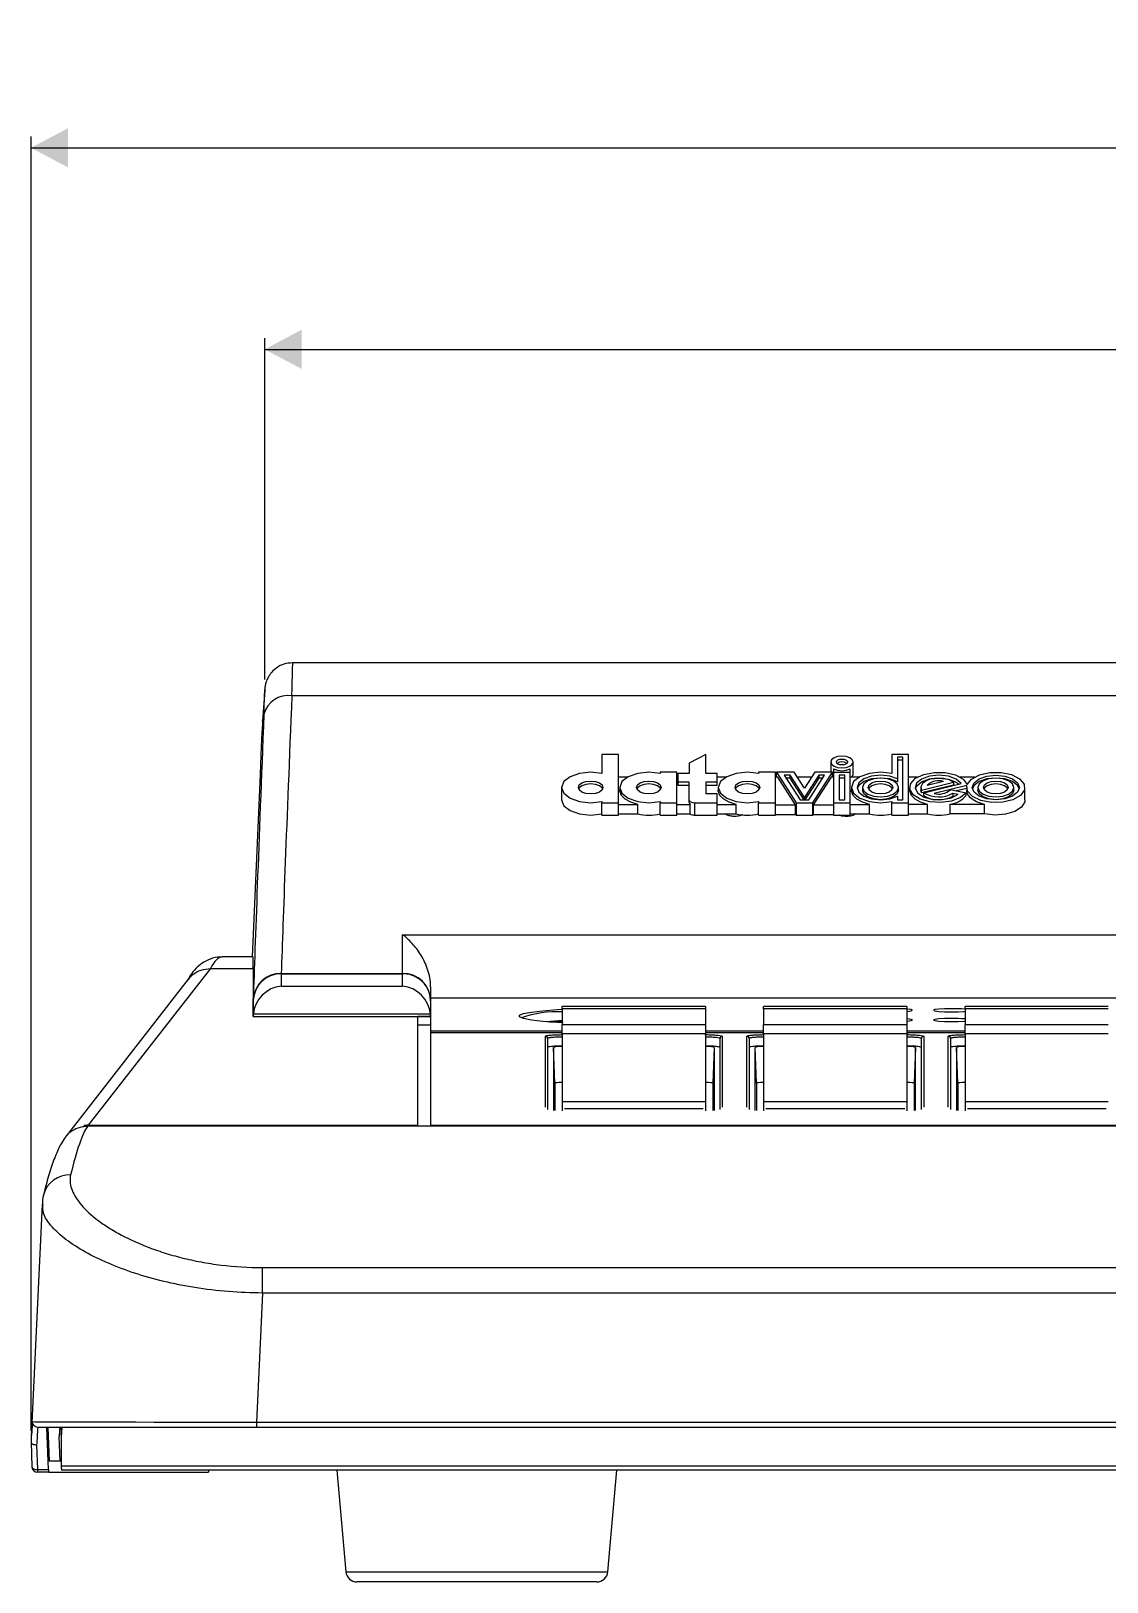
# Model space of a CAD drawing. Header units: millimetres. Extents: x 56 to 1167, y 133 to 726.
# Drawn here: x 55.6 to 151.7, y 175.2 to 313.7 of the extents above; entities that cross this region are included whole.
import ezdxf

# ---------------------------------------------------------------- set-up
doc = ezdxf.new("R2010")
doc.units = ezdxf.units.MM
doc.styles.add('SLDTEXTSTYLE0', font='TXT', dxfattribs={"width": 0.75})
doc.dimstyles.new('SLDDIMSTYLE0', dxfattribs={"dimtxt": 8, "dimasz": 3.302, "dimexe": 0, "dimexo": 0.0625, "dimgap": 2, "dimtad": 1, "dimrnd": 1e-09, "dimzin": 4, "dimdsep": 46, "dimtxsty": 'SLDTEXTSTYLE0', "dimsah": 1, "dimcen": 0.09, "dimadec": 0, "dimazin": 1, "dimtfac": 1, "dimtofl": 0, "dimtmove": 0, "dimatfit": 3, "dimfxl": 1, "dimfrac": 2, "dimtolj": 1, "dimtzin": 12, "dimarcsym": 0})
doc.dimstyles.new('SLDDIMSTYLE1', dxfattribs={"dimtxt": 8, "dimasz": 3.302, "dimexe": 0, "dimexo": 0.0625, "dimgap": 2, "dimtad": 1, "dimrnd": 1e-09, "dimzin": 12, "dimdsep": 46, "dimtxsty": 'SLDTEXTSTYLE0', "dimsah": 1, "dimcen": 0.09, "dimadec": 0, "dimazin": 3, "dimtfac": 1, "dimtofl": 0, "dimtmove": 0, "dimatfit": 3, "dimfxl": 1, "dimfrac": 2, "dimtolj": 1, "dimtzin": 12, "dimarcsym": 0})

# ---------------------------------------------------------------- blocks, each defined once
blk = doc.blocks.new('_D')
at = {"color": 7, "linetype": 'Continuous', "lineweight": 0}
for p, q in [((55.57, 188.69), (55.57, 304.3)), ((455.27, 188.69), (455.27, 304.3)), ((55.57, 303.3), (455.27, 303.3))]:
    blk.add_line(p, q, dxfattribs=at)
for points in [[(55.57, 303.3), (58.87, 301.55), (58.87, 305.05)], [(455.27, 303.3), (451.97, 305.05), (451.97, 301.55)]]:
    blk.add_solid(points, dxfattribs=at)
at = {"color": 7, "linetype": 'Continuous', "lineweight": 0, "insert": (246.71, 313.62), "char_height": 8, "attachment_point": 1, "style": 'SLDTEXTSTYLE0'}
blk.add_mtext('399.70', dxfattribs=at)
blk = doc.blocks.new('_D_1')
at = {"color": 7, "linetype": 'Continuous', "lineweight": 0}
for p, q in [((76.45, 255.82), (76.45, 286.3)), ((434.4, 255.82), (434.4, 286.3)), ((76.45, 285.3), (434.4, 285.3))]:
    blk.add_line(p, q, dxfattribs=at)
for points in [[(76.45, 285.3), (79.75, 283.55), (79.75, 287.05)], [(434.4, 285.3), (431.1, 287.05), (431.1, 283.55)]]:
    blk.add_solid(points, dxfattribs=at)
at = {"color": 7, "linetype": 'Continuous', "lineweight": 0, "insert": (246.71, 295.62), "char_height": 8, "attachment_point": 1, "style": 'SLDTEXTSTYLE0'}
blk.add_mtext('357.95', dxfattribs=at)

msp = doc.modelspace()

# ---------------------------------------------------------------- linework, layer by layer
at = {"color": 7, "linetype": 'Continuous', "lineweight": 15}
for p, q in [((431.894, 257.304), (78.953, 257.304)), ((76.448, 254.824), (76.258, 252.042)), ((76.451, 254.886), (76.261, 252.103)), ((76.448, 254.824), (76.451, 254.886)), ((431.97, 254.342), (78.877, 254.342)), ((76.258, 252.042), (76.261, 252.103)), ((108.074, 249.12), (106.574, 249.12)), ((106.574, 249.12), (106.574, 247.419)), ((108.074, 244.802), (108.074, 249.12)), ((115.874, 249.12), (114.374, 248.335)), ((114.374, 248.335), (114.374, 247.419)), ((115.874, 247.419), (115.874, 249.12)), ((127.024, 248.439), (127.024, 247.523)), ((129.024, 247.332), (129.024, 248.439)), ((133.974, 249.12), (132.474, 249.12)), ((132.474, 249.12), (132.474, 247.419)), ((133.474, 248.858), (132.974, 248.858)), ((132.974, 248.858), (132.974, 246.932)), ((133.474, 248.603), (132.974, 248.603)), ((133.474, 245.063), (133.474, 248.858)), ((133.974, 244.802), (133.974, 249.12)), ((76.035, 247.324), (75.318, 231.018)), ((108.861, 247.085), (108.074, 247.085)), ((113.274, 247.523), (111.774, 247.523)), ((111.774, 247.523), (111.774, 247.419)), ((113.274, 244.802), (113.274, 247.523)), ((113.374, 247.085), (113.274, 247.085)), ((113.374, 247.419), (113.374, 246.634)), ((114.374, 247.419), (113.374, 247.419)), ((114.374, 246.634), (113.374, 246.634)), ((113.374, 246.634), (113.374, 246.378)), ((114.374, 245.063), (114.374, 246.634)), ((116.874, 247.419), (115.874, 247.419)), ((116.874, 246.634), (115.874, 246.634)), ((115.874, 246.634), (115.874, 245.587)), ((116.874, 246.634), (116.874, 247.419)), ((117.661, 247.085), (116.874, 247.085)), ((116.874, 246.378), (116.874, 246.634)), ((122.074, 247.523), (120.574, 247.523)), ((120.574, 247.523), (120.574, 247.419)), ((122.074, 244.802), (122.074, 247.523)), ((122.291, 247.085), (122.074, 247.085)), ((122.174, 247.523), (123.924, 244.802)), ((123.756, 247.523), (122.174, 247.523)), ((122.174, 247.085), (122.174, 247.523)), ((123.882, 244.61), (122.291, 247.085)), ((123.397, 247.262), (122.869, 247.262)), ((122.869, 247.262), (124.283, 245.063)), ((123.397, 247.006), (123.034, 247.006)), ((124.642, 245.325), (123.397, 247.262)), ((123.397, 247.006), (123.397, 247.262)), ((124.642, 245.069), (123.397, 247.006)), ((124.674, 246.097), (123.756, 247.523)), ((125.309, 247.085), (124.038, 247.085)), ((125.591, 247.523), (124.674, 246.097)), ((125.95, 247.262), (124.705, 245.325)), ((125.95, 247.006), (124.705, 245.069)), ((125.064, 245.063), (126.478, 247.262)), ((125.424, 244.802), (127.174, 247.523)), ((127.056, 247.085), (125.465, 244.61)), ((127.174, 247.523), (125.591, 247.523)), ((126.478, 247.262), (125.95, 247.262)), ((125.95, 247.262), (125.95, 247.006)), ((126.313, 247.006), (125.95, 247.006)), ((127.274, 247.085), (127.056, 247.085)), ((127.174, 247.085), (127.174, 247.523)), ((127.274, 247.838), (127.274, 247.523)), ((127.274, 247.523), (127.274, 244.802)), ((127.274, 247.523), (128.774, 247.523)), ((128.274, 247.262), (127.774, 247.262)), ((127.774, 247.262), (127.774, 245.063)), ((128.274, 247.006), (127.774, 247.006)), ((128.274, 245.063), (128.274, 247.262)), ((128.774, 247.523), (128.774, 247.838)), ((128.774, 244.802), (128.774, 247.523)), ((129.561, 247.085), (128.774, 247.085)), ((132.974, 246.932), (132.974, 246.676)), ((134.761, 247.085), (133.974, 247.085)), ((135.136, 245.931), (138, 246.631)), ((137.086, 246.696), (135.627, 246.34)), ((138, 246.631), (138, 246.375)), ((139.861, 247.085), (138.586, 247.085)), ((102.974, 246.162), (102.974, 245.055)), ((108.174, 246.162), (108.174, 245.907)), ((113.374, 246.378), (114.374, 246.378)), ((115.874, 246.378), (116.874, 246.378)), ((116.874, 245.587), (115.874, 245.587)), ((116.874, 244.802), (116.874, 245.587)), ((116.974, 246.162), (116.974, 245.907)), ((124.705, 245.325), (124.642, 245.325)), ((124.642, 245.325), (124.642, 245.069)), ((124.705, 245.325), (124.705, 245.069)), ((128.874, 246.162), (128.874, 245.907)), ((129.874, 246.162), (129.874, 245.907)), ((132.974, 245.393), (132.974, 245.063)), ((133.074, 245.907), (133.074, 246.162)), ((134.074, 246.162), (134.074, 245.907)), ((135.074, 246.162), (135.074, 245.907)), ((135.136, 245.676), (135.074, 245.907)), ((138, 246.375), (135.136, 245.676)), ((135.136, 245.676), (135.136, 245.931)), ((135.347, 245.694), (138.669, 246.505)), ((135.347, 245.439), (135.347, 245.694)), ((139.197, 246.345), (136.261, 245.629)), ((137.707, 245.966), (139.117, 245.697)), ((137.931, 245.644), (138.419, 245.551)), ((137.931, 245.644), (137.931, 245.389)), ((138.101, 245.356), (137.931, 245.389)), ((139.174, 246.084), (138.258, 245.861)), ((139.117, 245.441), (139.117, 245.697)), ((139.174, 246.162), (139.174, 245.907)), ((140.174, 246.162), (140.174, 245.907)), ((143.374, 245.907), (143.374, 246.162)), ((144.374, 245.055), (144.374, 246.162)), ((106.574, 244.906), (106.574, 244.802)), ((106.574, 243.694), (106.574, 244.802)), ((106.574, 244.802), (108.074, 244.802)), ((108.074, 243.694), (108.074, 244.802)), ((108.074, 244.651), (109.774, 244.651)), ((109.774, 243.799), (109.774, 244.651)), ((111.774, 244.906), (111.774, 244.802)), ((111.774, 244.802), (113.274, 244.802)), ((111.774, 243.694), (111.774, 244.802)), ((113.274, 243.694), (113.274, 244.802)), ((113.274, 244.651), (114.474, 244.651)), ((114.374, 244.808), (114.374, 245.063)), ((114.474, 243.799), (114.474, 244.651)), ((114.874, 243.694), (114.874, 244.802)), ((114.874, 244.802), (116.874, 244.802)), ((116.874, 243.694), (116.874, 244.802)), ((116.874, 244.651), (118.574, 244.651)), ((118.574, 243.799), (118.574, 244.651)), ((120.574, 244.906), (120.574, 244.802)), ((120.574, 243.694), (120.574, 244.802)), ((120.574, 244.802), (122.074, 244.802)), ((122.074, 243.694), (122.074, 244.802)), ((122.074, 244.61), (123.882, 244.61)), ((123.882, 243.758), (123.882, 244.61)), ((123.924, 244.802), (125.424, 244.802)), ((123.924, 244.802), (123.924, 243.694)), ((124.283, 245.063), (125.064, 245.063)), ((124.705, 245.069), (124.642, 245.069)), ((125.424, 243.694), (125.424, 244.802)), ((125.465, 244.61), (125.465, 243.758)), ((125.465, 244.61), (127.274, 244.61)), ((127.274, 244.802), (127.274, 243.694)), ((127.274, 244.802), (128.774, 244.802)), ((127.774, 245.063), (128.274, 245.063)), ((128.774, 243.694), (128.774, 244.802)), ((128.774, 244.651), (130.474, 244.651)), ((130.474, 243.799), (130.474, 244.651)), ((132.474, 244.906), (132.474, 244.802)), ((132.474, 243.694), (132.474, 244.802)), ((132.474, 244.802), (133.974, 244.802)), ((132.974, 245.063), (133.474, 245.063)), ((133.974, 243.694), (133.974, 244.802)), ((135.674, 244.651), (133.974, 244.651)), ((135.674, 243.799), (135.674, 244.651)), ((137.674, 244.651), (137.674, 243.799)), ((140.774, 244.651), (137.674, 244.651)), ((140.774, 243.799), (140.774, 244.651)), ((106.574, 243.694), (108.074, 243.694)), ((108.074, 243.799), (109.774, 243.799)), ((111.774, 243.694), (113.274, 243.694)), ((113.274, 243.799), (114.474, 243.799)), ((114.874, 243.694), (116.874, 243.694)), ((116.874, 243.799), (118.574, 243.799)), ((120.574, 243.694), (122.074, 243.694)), ((122.074, 243.758), (123.882, 243.758)), ((123.882, 243.758), (123.924, 243.694)), ((123.924, 243.694), (125.424, 243.694)), ((125.424, 243.694), (125.465, 243.758)), ((125.465, 243.758), (127.274, 243.758)), ((127.274, 243.694), (128.774, 243.694)), ((128.774, 243.799), (130.474, 243.799)), ((132.474, 243.694), (133.974, 243.694)), ((133.974, 243.799), (135.674, 243.799)), ((140.774, 243.799), (137.674, 243.799)), ((88.774, 229.549), (88.774, 233.009)), ((75.409, 231.018), (72.636, 231.018)), ((69.626, 229.035), (58.708, 215.023)), ((71.596, 229.987), (60.689, 215.988)), ((71.604, 229.987), (75.424, 229.987)), ((75.424, 229.987), (75.424, 225.715)), ((77.926, 229.523), (77.926, 228.415)), ((77.929, 229.549), (77.928, 229.523)), ((77.928, 229.523), (88.774, 229.523)), ((77.929, 229.549), (88.774, 229.549)), ((88.774, 229.523), (88.774, 229.549)), ((88.774, 228.415), (88.774, 229.523)), ((88.774, 229.523), (88.774, 229.523)), ((75.428, 227.165), (75.431, 227.278)), ((77.926, 228.415), (88.774, 228.415)), ((88.774, 228.415), (88.774, 228.415)), ((91.274, 228.355), (91.274, 227.17)), ((91.274, 227.362), (176.424, 227.362)), ((75.428, 225.815), (75.428, 227.165)), ((91.264, 225.925), (75.435, 225.925)), ((91.274, 227.17), (91.274, 227.07)), ((91.274, 227.07), (91.274, 225.715)), ((115.824, 226.595), (103.024, 226.595)), ((103.024, 226.402), (103.024, 226.595)), ((115.824, 226.402), (103.024, 226.402)), ((103.024, 226.402), (103.024, 224.952)), ((115.824, 226.595), (115.824, 226.402)), ((115.824, 226.402), (115.824, 224.948)), ((133.824, 226.595), (121.024, 226.595)), ((121.024, 226.402), (121.024, 226.595)), ((133.824, 226.402), (121.024, 226.402)), ((121.024, 226.402), (121.024, 224.948)), ((133.824, 226.595), (133.824, 226.402)), ((133.824, 226.402), (133.824, 224.876)), ((151.824, 226.595), (139.024, 226.595)), ((139.024, 226.402), (139.024, 226.595)), ((151.824, 226.402), (139.024, 226.402)), ((139.024, 226.402), (139.024, 224.945)), ((75.424, 225.715), (75.428, 225.815)), ((75.424, 225.715), (91.274, 225.715)), ((91.289, 225.711), (90.089, 225.711)), ((90.089, 225.711), (90.089, 215.988)), ((91.289, 224.914), (90.089, 224.914)), ((91.289, 224.386), (91.289, 225.711)), ((115.824, 224.948), (103.024, 224.948)), ((103.024, 224.168), (103.024, 224.948)), ((115.824, 224.948), (115.824, 224.168)), ((133.824, 224.948), (121.024, 224.948)), ((121.024, 224.168), (121.024, 224.948)), ((133.824, 224.948), (133.824, 224.168)), ((151.824, 224.948), (139.024, 224.948)), ((139.024, 224.168), (139.024, 224.948)), ((103.024, 224.386), (91.289, 224.386)), ((91.289, 224.281), (91.289, 224.386)), ((91.289, 215.988), (91.289, 224.281)), ((91.289, 224.281), (103.024, 224.281)), ((101.53, 217.599), (101.53, 223.936)), ((101.73, 223.736), (101.73, 217.4)), ((115.824, 224.168), (103.024, 224.168)), ((103.024, 224.168), (103.024, 218.081)), ((121.024, 224.386), (115.824, 224.386)), ((115.824, 224.281), (121.024, 224.281)), ((115.824, 224.168), (115.824, 218.081)), ((117.13, 217.4), (117.13, 223.736)), ((117.33, 223.936), (117.33, 217.599)), ((119.53, 217.599), (119.53, 223.936)), ((119.73, 223.736), (119.73, 217.4)), ((133.824, 224.168), (121.024, 224.168)), ((121.024, 224.168), (121.024, 218.081)), ((139.024, 224.386), (133.824, 224.386)), ((133.824, 224.281), (139.024, 224.281)), ((133.824, 224.168), (133.824, 218.081)), ((135.13, 217.4), (135.13, 223.736)), ((135.33, 223.936), (135.33, 217.599)), ((137.53, 217.599), (137.53, 223.936)), ((137.73, 223.736), (137.73, 217.4)), ((151.824, 224.168), (139.024, 224.168)), ((139.024, 224.168), (139.024, 218.081)), ((102.265, 222.936), (102.265, 217.303)), ((102.377, 219.739), (102.265, 222.936)), ((116.595, 222.936), (116.483, 219.739)), ((116.595, 222.936), (116.595, 217.301)), ((120.265, 217.303), (120.265, 222.936)), ((120.377, 219.739), (120.265, 222.936)), ((134.595, 222.936), (134.483, 219.739)), ((134.595, 217.301), (134.595, 222.936)), ((138.265, 222.936), (138.265, 217.303)), ((138.377, 219.739), (138.265, 222.936)), ((102.377, 219.739), (102.377, 217.294)), ((116.483, 219.739), (116.483, 217.294)), ((120.377, 219.739), (120.377, 217.294)), ((134.483, 219.739), (134.483, 217.294)), ((138.377, 219.739), (138.377, 217.294)), ((115.824, 218.081), (103.024, 218.081)), ((103.024, 218.081), (103.024, 217.272)), ((115.824, 218.081), (115.824, 217.272)), ((133.824, 218.081), (121.024, 218.081)), ((121.024, 218.081), (121.024, 217.272)), ((133.824, 218.081), (133.824, 217.272)), ((151.824, 218.081), (139.024, 218.081)), ((139.024, 218.081), (139.024, 217.272)), ((115.631, 217.452), (103.229, 217.452)), ((115.631, 217.451), (103.229, 217.451)), ((133.631, 217.452), (121.229, 217.452)), ((133.631, 217.451), (121.229, 217.451)), ((151.631, 217.452), (139.229, 217.452)), ((151.631, 217.451), (139.229, 217.451)), ((450.212, 215.915), (60.635, 215.915)), ((60.689, 215.988), (90.089, 215.988)), ((90.089, 215.915), (90.089, 215.988)), ((91.289, 215.988), (199.558, 215.988)), ((91.289, 215.915), (91.289, 215.988)), ((56.561, 208.913), (55.591, 188.166)), ((76.253, 200.994), (76.253, 203.276)), ((76.253, 203.276), (180.037, 203.276)), ((76.253, 200.994), (75.715, 189.467)), ((180.037, 200.994), (76.253, 200.994)), ((75.715, 188.988), (56.22, 188.988)), ((57.132, 185.231), (56.988, 188.988)), ((57.065, 188.988), (57.18, 185.988)), ((58.262, 188.927), (58.165, 188.927)), ((75.715, 189.467), (180.251, 189.467)), ((75.715, 189.467), (75.715, 188.988)), ((180.251, 188.988), (75.715, 188.988)), ((55.572, 187.691), (55.658, 185.469)), ((56.073, 187.436), (56.157, 185.231)), ((58.178, 185.988), (58.095, 188.174)), ((58.257, 188.191), (58.257, 186.638)), ((58.178, 185.988), (57.18, 185.988)), ((58.261, 185.988), (58.178, 185.988)), ((56.157, 185.231), (57.132, 185.231)), ((56.157, 185.231), (56.157, 184.988)), ((57.159, 184.988), (56.157, 184.988)), ((57.159, 184.988), (71.431, 184.988)), ((58.268, 185.576), (452.545, 185.576)), ((452.51, 185.188), (58.304, 185.188)), ((71.439, 185.188), (71.431, 184.988)), ((82.907, 185.188), (83.702, 176.101)), ((107.112, 176.101), (107.907, 185.188)), ((85.515, 175.188), (84.698, 175.188)), ((106.115, 175.188), (85.515, 175.188))]:
    msp.add_line(p, q, dxfattribs=at)
at = {"color": 8, "linetype": 'Continuous', "lineweight": 15}
for p, q in [((88.774, 233.009), (176.424, 233.009)), ((103.229, 217.451), (103.229, 217.452)), ((115.631, 217.452), (115.631, 217.451)), ((121.229, 217.451), (121.229, 217.452)), ((133.631, 217.452), (133.631, 217.451)), ((139.229, 217.451), (139.229, 217.452)), ((151.631, 217.452), (151.631, 217.451)), ((58.165, 188.927), (58.168, 188.988)), ((83.702, 176.101), (107.112, 176.101))]:
    msp.add_line(p, q, dxfattribs=at)
at = {"color": 7, "linetype": 'Continuous', "lineweight": 15, "flags": 128}
for points in [[(128.024, 247.916), (128.406, 247.956), (128.731, 248.069), (128.947, 248.239), (129.024, 248.439), (128.947, 248.64), (128.731, 248.81), (128.406, 248.923), (128.024, 248.963), (127.641, 248.923), (127.316, 248.81), (127.1, 248.64), (127.024, 248.439), (127.1, 248.239), (127.316, 248.069), (127.641, 247.956), (128.024, 247.916)], [(128.524, 248.439), (128.486, 248.339), (128.377, 248.254), (128.215, 248.198), (128.024, 248.178), (127.832, 248.198), (127.67, 248.254), (127.562, 248.339), (127.524, 248.439), (127.562, 248.54), (127.67, 248.624), (127.832, 248.681), (128.024, 248.701), (128.215, 248.681), (128.377, 248.624), (128.486, 248.54), (128.524, 248.439)], [(106.574, 247.419), (105.578, 247.523), (104.582, 247.42), (103.737, 247.126), (103.172, 246.684), (102.974, 246.162), (103.172, 245.641), (103.737, 245.199), (104.582, 244.905), (105.578, 244.802), (106.574, 244.906)], [(106.674, 246.162), (106.59, 245.942), (106.351, 245.755), (105.995, 245.631), (105.574, 245.587), (105.153, 245.631), (104.796, 245.755), (104.557, 245.942), (104.474, 246.162), (104.557, 246.383), (104.796, 246.57), (105.153, 246.694), (105.574, 246.738), (105.995, 246.694), (106.351, 246.57), (106.59, 246.383), (106.674, 246.162)], [(111.774, 247.419), (110.778, 247.523), (109.782, 247.42), (108.937, 247.126), (108.372, 246.684), (108.174, 246.162), (108.372, 245.641), (108.937, 245.199), (109.782, 244.905), (110.778, 244.802), (111.774, 244.906)], [(111.874, 246.162), (111.79, 245.942), (111.551, 245.755), (111.195, 245.631), (110.774, 245.587), (110.353, 245.631), (109.996, 245.755), (109.757, 245.942), (109.674, 246.162), (109.757, 246.383), (109.996, 246.57), (110.353, 246.694), (110.774, 246.738), (111.195, 246.694), (111.551, 246.57), (111.79, 246.383), (111.874, 246.162)], [(120.574, 247.419), (119.578, 247.523), (118.582, 247.42), (117.737, 247.126), (117.172, 246.684), (116.974, 246.162), (117.172, 245.641), (117.737, 245.199), (118.582, 244.905), (119.578, 244.802), (120.574, 244.906)], [(120.674, 246.162), (120.59, 245.942), (120.351, 245.755), (119.995, 245.631), (119.574, 245.587), (119.153, 245.631), (118.796, 245.755), (118.557, 245.942), (118.474, 246.162), (118.557, 246.383), (118.796, 246.57), (119.153, 246.694), (119.574, 246.738), (119.995, 246.694), (120.351, 246.57), (120.59, 246.383), (120.674, 246.162)], [(132.474, 247.419), (131.478, 247.523), (130.482, 247.42), (129.637, 247.126), (129.072, 246.684), (128.874, 246.162), (129.072, 245.641), (129.637, 245.199), (130.482, 244.905), (131.478, 244.802), (132.474, 244.906)], [(128.905, 247.085), (128.977, 247.174), (129.024, 247.332)], [(132.974, 246.932), (132.294, 247.174), (131.488, 247.262), (130.68, 247.18), (129.994, 246.942), (129.535, 246.585), (129.374, 246.162), (129.535, 245.74), (129.994, 245.383), (130.68, 245.145), (131.488, 245.063), (132.294, 245.151), (132.974, 245.393)], [(132.974, 246.676), (132.294, 246.919), (131.488, 247.006), (130.68, 246.925), (129.994, 246.687), (129.535, 246.329), (129.388, 246.035)], [(133.074, 246.162), (132.952, 246.483), (132.605, 246.755), (132.086, 246.936), (131.474, 247), (130.861, 246.936), (130.342, 246.755), (129.995, 246.483), (129.874, 246.162), (129.995, 245.842), (130.342, 245.57), (130.861, 245.389), (131.474, 245.325), (132.086, 245.389), (132.605, 245.57), (132.952, 245.842), (133.074, 246.162)], [(132.574, 246.162), (132.49, 245.942), (132.251, 245.755), (131.895, 245.631), (131.474, 245.587), (131.053, 245.631), (130.696, 245.755), (130.457, 245.942), (130.374, 246.162), (130.457, 246.383), (130.696, 246.57), (131.053, 246.694), (131.474, 246.738), (131.895, 246.694), (132.251, 246.57), (132.49, 246.383), (132.574, 246.162)], [(139.117, 245.697), (138.608, 245.253), (137.82, 244.941), (136.866, 244.805), (135.885, 244.866), (135.017, 245.114), (134.389, 245.513), (134.091, 246.006), (134.166, 246.522), (134.604, 246.986), (135.341, 247.331), (136.27, 247.507), (137.258, 247.489), (138.162, 247.278), (138.85, 246.907), (139.224, 246.428)], [(138.669, 246.505), (138.238, 246.896), (137.543, 247.163), (136.701, 247.262), (135.855, 247.175), (135.147, 246.917), (134.696, 246.532), (134.579, 246.085), (134.815, 245.651), (135.364, 245.303), (136.135, 245.1), (136.996, 245.076), (137.803, 245.236), (138.419, 245.551)], [(134.588, 246.035), (134.696, 246.277), (135.147, 246.661), (135.855, 246.919), (136.701, 247.006), (137.543, 246.908), (138.238, 246.64), (138.487, 246.461)], [(138, 246.631), (137.609, 246.842), (137.101, 246.969), (136.541, 246.997), (135.997, 246.922), (135.537, 246.752), (135.218, 246.51), (135.078, 246.224), (135.136, 245.931)], [(139.224, 246.428), (139.606, 246.914), (140.313, 247.288), (141.237, 247.494), (142.242, 247.501), (143.176, 247.308), (143.902, 246.944), (144.309, 246.464), (144.338, 245.938), (143.984, 245.446), (143.3, 245.061), (142.388, 244.84), (141.385, 244.817), (140.439, 244.995), (139.693, 245.347), (139.257, 245.82), (139.197, 246.345)], [(143.874, 246.162), (143.714, 245.742), (143.258, 245.385), (142.577, 245.147), (141.774, 245.063), (140.97, 245.147), (140.289, 245.385), (139.833, 245.742), (139.674, 246.162), (139.833, 246.583), (140.289, 246.94), (140.97, 247.178), (141.774, 247.262), (142.577, 247.178), (143.258, 246.94), (143.714, 246.583), (143.874, 246.162)], [(143.859, 246.035), (143.714, 246.328), (143.258, 246.684), (142.577, 246.922), (141.774, 247.006), (140.97, 246.922), (140.289, 246.684), (139.833, 246.328), (139.688, 246.035)], [(143.374, 246.162), (143.252, 246.483), (142.905, 246.755), (142.386, 246.936), (141.774, 247), (141.161, 246.936), (140.642, 246.755), (140.295, 246.483), (140.174, 246.162), (140.295, 245.842), (140.642, 245.57), (141.161, 245.389), (141.774, 245.325), (142.386, 245.389), (142.905, 245.57), (143.252, 245.842), (143.374, 246.162)], [(142.874, 246.162), (142.79, 245.942), (142.551, 245.755), (142.195, 245.631), (141.774, 245.587), (141.353, 245.631), (140.996, 245.755), (140.757, 245.942), (140.674, 246.162), (140.757, 246.383), (140.996, 246.57), (141.353, 246.694), (141.774, 246.738), (142.195, 246.694), (142.551, 246.57), (142.79, 246.383), (142.874, 246.162)], [(106.646, 246.035), (106.59, 246.127), (106.351, 246.314), (105.995, 246.439), (105.574, 246.483), (105.153, 246.439), (104.796, 246.314), (104.557, 246.127), (104.501, 246.035)], [(109.774, 244.651), (109.154, 244.842), (108.658, 245.116), (108.325, 245.449), (108.179, 245.818), (108.174, 245.907)], [(111.846, 246.035), (111.79, 246.127), (111.551, 246.314), (111.195, 246.439), (110.774, 246.483), (110.353, 246.439), (109.996, 246.314), (109.757, 246.127), (109.701, 246.035)], [(118.574, 244.651), (117.954, 244.842), (117.458, 245.116), (117.125, 245.449), (116.979, 245.818), (116.974, 245.907)], [(120.646, 246.035), (120.59, 246.127), (120.351, 246.314), (119.995, 246.439), (119.574, 246.483), (119.153, 246.439), (118.796, 246.314), (118.557, 246.127), (118.501, 246.035)], [(130.474, 244.651), (129.854, 244.842), (129.358, 245.116), (129.025, 245.449), (128.879, 245.818), (128.874, 245.907)], [(133.074, 245.907), (132.952, 245.586), (132.605, 245.315), (132.086, 245.133), (131.474, 245.069), (130.861, 245.133), (130.342, 245.315), (129.995, 245.586), (129.874, 245.907)], [(132.546, 246.035), (132.49, 246.127), (132.251, 246.314), (131.895, 246.439), (131.474, 246.483), (131.053, 246.439), (130.696, 246.314), (130.457, 246.127), (130.401, 246.035)], [(135.674, 244.651), (135.054, 244.842), (134.558, 245.116), (134.225, 245.449), (134.079, 245.818), (134.074, 245.907)], [(140.774, 244.651), (140.396, 244.753), (140.054, 244.886), (139.759, 245.046), (139.518, 245.23), (139.337, 245.432), (139.222, 245.646), (139.175, 245.867), (139.174, 245.907)], [(143.374, 245.907), (143.252, 245.586), (142.905, 245.315), (142.386, 245.133), (141.774, 245.069), (141.161, 245.133), (140.642, 245.315), (140.295, 245.586), (140.174, 245.907)], [(142.846, 246.035), (142.79, 246.127), (142.551, 246.314), (142.195, 246.439), (141.774, 246.483), (141.353, 246.439), (140.996, 246.314), (140.757, 246.127), (140.701, 246.035)], [(102.974, 245.055), (103.172, 244.533), (103.737, 244.092), (104.582, 243.797), (105.578, 243.694), (106.574, 243.799)], [(114.374, 245.063), (114.383, 245.012), (114.412, 244.963), (114.458, 244.918), (114.52, 244.878), (114.596, 244.846), (114.682, 244.821), (114.776, 244.807), (114.874, 244.802)], [(144.374, 245.055), (144.355, 244.892), (144.069, 244.416), (143.474, 244.025), (142.65, 243.773), (141.707, 243.694), (140.774, 243.799)], [(103.129, 225.125), (102.574, 225.157), (101.293, 225.258), (100.279, 225.38), (99.577, 225.517), (99.219, 225.664), (99.219, 225.814), (99.577, 225.961), (100.279, 226.099), (101.293, 226.22), (102.574, 226.321), (103.024, 226.347)], [(133.824, 226.161), (133.855, 226.163), (134.202, 226.209), (134.324, 226.262), (134.202, 226.315), (133.855, 226.361), (133.824, 226.363)], [(137.804, 226.402), (137.191, 226.391), (136.672, 226.361), (136.325, 226.315), (136.204, 226.262), (136.325, 226.209), (136.672, 226.163), (137.191, 226.133), (137.804, 226.123), (138.416, 226.133), (138.935, 226.163), (139.024, 226.172)], [(103.024, 225.33), (102.692, 225.311), (101.614, 225.229)], [(101.918, 225.204), (102.804, 225.273), (103.024, 225.287)], [(133.824, 225.289), (133.855, 225.292), (134.202, 225.337), (134.324, 225.391), (134.202, 225.444), (133.855, 225.489), (133.824, 225.492)], [(137.804, 225.53), (137.191, 225.519), (136.672, 225.489), (136.325, 225.444), (136.204, 225.391), (136.325, 225.337), (136.672, 225.292), (137.191, 225.262), (137.804, 225.251), (138.416, 225.262), (138.935, 225.292), (139.024, 225.3)]]:
    msp.add_lwpolyline(points, dxfattribs=at)
at = {"color": 8, "linetype": 'Continuous', "lineweight": 15, "flags": 128}
msp.add_lwpolyline([(55.658, 185.469), (55.663, 185.436), (55.688, 185.386), (55.732, 185.341), (55.794, 185.301), (55.871, 185.269), (55.96, 185.246), (56.056, 185.233), (56.157, 185.231)], dxfattribs=at)
at = {"color": 7, "linetype": 'Continuous', "lineweight": 15}
for centre, radius, start, end in [((78.526, 252.159), 2.211, 80.86153, 166.0704), ((128.024, 247.735), 0.723, 52.8656, 127.1344), ((128.024, 249.295), 1.639, 242.77054, 297.22946), ((136.661, 245.271), 1.487, 73.39705, 134.03617), ((136.681, 247.842), 2.528, 238.15357, 299.63662), ((136.681, 247.586), 2.528, 238.15341, 299.63662), ((136.683, 247.088), 1.519, 253.86857, 312.35992), ((137.329, 246.991), 2.366, 278.36742, 319.07179), ((114.574, 244.825), 0.201, 184.86818, 240.11289), ((110.774, 248.499), 4.806, 257.98941, 282.01059), ((114.849, 244.416), 0.722, 238.69964, 271.96678), ((119.574, 248.499), 4.806, 257.98941, 282.01059), ((131.474, 248.499), 4.806, 257.98938, 282.01062), ((136.674, 248.499), 4.806, 257.98934, 282.01066), ((77.865, 227.11), 2.439, 88.49779, 176.05678), ((88.832, 227.108), 2.442, 1.44992, 91.37986), ((102.705, 215.923), 10.209, 88.21379, 108.97937), ((137.936, 214.535), 11.867, 84.74062, 90.6382), ((137.936, 213.663), 11.867, 84.74062, 90.6382), ((101.53, 223.736), 0.2, 0.11129, 90.10897), ((117.33, 223.736), 0.2, 89.89346, 179.88627), ((119.53, 223.736), 0.2, 0.10522, 90.11078), ((135.33, 223.736), 0.2, 89.88799, 179.89174), ((137.53, 223.736), 0.2, 0.10826, 90.10987), ((61.194, 188.262), 3.101, 167.63121, 181.63294), ((56.157, 185.488), 0.5, 182.19677, 270), ((84.698, 176.188), 1, 185, 270), ((106.115, 176.188), 1, 270, 355)]:
    msp.add_arc(centre, radius, start, end, dxfattribs=at)
at = {"color": 8, "linetype": 'Continuous', "lineweight": 15}
msp.add_arc((58.998, 209.157), 2.394, 87.30198, 165.1689, dxfattribs=at)
for centre, major_axis, ratio, start_param, end_param in [((78.627, 247.304), (0.326, 10), 0.0028509, 5.4932989, 6.2834576), ((76.13, 247.412), (0.326, 7.5), 0.0037981, 6.2190046, 6.4365668), ((66.818, 111.018), (5.841, 119.999), 0.0623641, 0.0030031, 0.1342599)]:
    msp.add_ellipse(centre, major_axis=major_axis, ratio=ratio, start_param=start_param, end_param=end_param, dxfattribs=at)
at = {"color": 7, "linetype": 'Continuous', "lineweight": 15}
for centre, major_axis, ratio, start_param, end_param in [((76.13, 247.412), (0.326, 7.5), 0.0037981, 5.4933711, 6.2190046), ((82.292, 324.728), (4.458, 100), 0.0038927, 2.3517868, 2.8299946), ((79.794, 324.837), (4.458, 102.5), 0.0037981, 2.3517785, 2.8299863), ((76.025, 246.606), (0.239, 5.5), 0.0037981, 0.1533815, 1.4400618), ((70.189, 111.018), (5.219, 120), 0.0037981, 6.152126, 6.2833505), ((77.926, 227.057), (2.5, -0.04), 0.9863635, 1.5864188, 3.1135819), ((78.035, 230.501), (2.502, 0.049), 0.3906392, 4.6610882, 4.6621839), ((77.926, 225.925), (1.843, 1.843), 0.9163312, 0.8290314, 2.3125613), ((88.774, 225.925), (1.843, -1.843), 0.9163312, 0.8290314, 2.3125613), ((77.926, 225.706), (0, -2.51), 0.9961947, 4.6251225, 4.6687557), ((88.774, 225.706), (0, -2.51), 0.9961947, 1.5746016, 1.6580628), ((103.265, 222.936), (1.001, 0), 0.0871557, 1.8149906, 3.141602), ((115.594, 222.936), (1.001, 0), 0.0871557, 6.283176, 7.6229137), ((121.265, 222.936), (1.001, 0), 0.0871557, 1.8149906, 3.141602), ((133.594, 222.936), (1.001, 0), 0.0871557, 6.283176, 7.6229137), ((139.265, 222.936), (1.001, 0), 0.0871557, 1.8149906, 3.141602), ((103.377, 219.739), (1.001, 0), 0.0871557, 1.9320557, 3.141602), ((115.483, 219.739), (1.001, 0), 0.0871557, 6.283176, 7.5063253), ((121.377, 219.739), (1.001, 0), 0.0871557, 1.9320557, 3.141602), ((133.483, 219.739), (1.001, 0), 0.0871557, 6.283176, 7.5063253), ((139.377, 219.739), (1.001, 0), 0.0871557, 1.9320557, 3.141602), ((60.689, 213.498), (2.506, 0), 0.9939053, 2.2023402, 2.4826115), ((56.427, 116.376), (4.846, 100), 0.0620999, 0.0990907, 0.3150084), ((60.689, 213.498), (2.506, 0), 0.9939053, 1.5707963, 1.7336619), ((75.567, 187.174), (2.466, 34.98), 0.5700123, 1.5441688, 1.5959542), ((75.675, 189.488), (20.021, -0.023), 0.001087, 3.2097002, 4.7143754), ((75.567, 186.916), (2.426, 35.004), 0.5554329, 1.5500441, 1.5944498), ((75.522, 186.205), (0.549, 31.191), 0.5604496, 1.4913144, 1.5174991), ((76.557, 186.638), (0, 30.456), 0.6008606, 1.4935461, 1.6056603), ((76.557, 188.191), (0, 30.456), 0.6008606, 1.5466477, 1.5707963), ((56.716, -216.253), (-1.046, 405.242), 0.0031469, 0.0637294, 0.0792606), ((57.159, 185.488), (0, 0.5), 0.0638412, 2.1118484, 3.1415927), ((58.304, 185.988), (0, 0.8), 0.0610004, 2.8767858, 3.1415927)]:
    msp.add_ellipse(centre, major_axis=major_axis, ratio=ratio, start_param=start_param, end_param=end_param, dxfattribs=at)
for points, knots in [([(78.926, 257.287), (78.667, 257.268), (78.172, 257.231), (77.547, 256.902), (77.089, 256.501), (76.787, 256.081), (76.608, 255.697), (76.52, 255.395), (76.484, 255.202), (76.471, 255.105), (76.463, 255.035), (76.456, 254.962), (76.453, 254.916), (76.451, 254.886)], [0, 0, 0, 0, 0.1711907, 0.3280786, 0.4613721, 0.5753134, 0.6701419, 0.7441691, 0.7854849, 0.8131221, 0.8433032, 0.8946948, 1, 1, 1, 1]), ([(119.14, 243.74), (119.09, 243.713), (118.936, 243.629), (118.601, 243.568), (118.21, 243.573), (117.852, 243.651), (117.67, 243.749), (117.577, 243.799)], [0, 0, 0, 0, 0.1164316, 0.3596718, 0.577366, 0.7851919, 1, 1, 1, 1]), ([(129.259, 243.799), (129.172, 243.75), (128.983, 243.643), (128.602, 243.566), (128.212, 243.575), (127.937, 243.625), (127.822, 243.683), (127.799, 243.694)], [0, 0, 0, 0, 0.2223428, 0.4850827, 0.7202209, 0.9446915, 1, 1, 1, 1]), ([(91.274, 228.355), (91.274, 228.914), (91.169, 229.429), (90.85, 230.388), (90.641, 230.813), (90.167, 231.583), (89.901, 231.928), (89.487, 232.38), (89.346, 232.52), (89.062, 232.779), (88.917, 232.9), (88.774, 233.009)], [0, 0, 0, 0, 0.25, 0.25, 0.5, 0.5, 0.75, 0.75, 0.875, 0.875, 1, 1, 1, 1]), ([(72.634, 230.996), (72.584, 231.003), (72.216, 231.056), (71.539, 230.837), (70.812, 230.455), (70.246, 229.94), (69.822, 229.417), (69.605, 229.032), (69.504, 228.855)], [0, 0, 0, 0, 0.0275791, 0.2034061, 0.3790557, 0.5705301, 0.8023832, 1, 1, 1, 1]), ([(69.648, 229.015), (69.771, 229.169), (70.067, 229.54), (70.76, 229.906), (71.318, 229.96), (71.596, 229.987)], [0, 0, 0, 0, 0.2604019, 0.6301978, 1, 1, 1, 1]), ([(91.274, 227.07), (91.274, 227.069), (91.274, 227.068), (91.273, 227.08), (91.273, 227.091), (91.273, 227.121), (91.272, 227.141), (91.27, 227.202), (91.267, 227.243), (91.255, 227.364), (91.244, 227.445), (91.197, 227.684), (91.15, 227.839), (91.026, 228.138), (90.949, 228.283), (90.768, 228.552), (90.665, 228.677), (90.434, 228.908), (90.305, 229.012), (90.034, 229.192), (89.89, 229.269), (89.583, 229.395), (89.427, 229.443), (89.105, 229.506), (88.94, 229.523), (88.774, 229.523)], [0, 0, 0, 0, 0.0078125, 0.0078125, 0.015625, 0.015625, 0.03125, 0.03125, 0.0625, 0.0625, 0.125, 0.125, 0.25, 0.25, 0.375, 0.375, 0.5, 0.5, 0.625, 0.625, 0.75, 0.75, 0.875, 0.875, 1, 1, 1, 1]), ([(101.53, 223.936), (101.539, 223.947), (101.561, 223.974), (101.761, 224.015), (102.141, 224.053), (102.605, 224.077), (102.932, 224.08), (103.067, 224.081)], [0, 0, 0, 0, 0.1514719, 0.3732048, 0.6073319, 0.8364703, 1, 1, 1, 1]), ([(103.024, 223.864), (102.925, 223.863), (102.659, 223.86), (102.27, 223.84), (101.934, 223.807), (101.758, 223.77), (101.738, 223.746), (101.73, 223.736)], [0, 0, 0, 0, 0.1383283, 0.3749671, 0.6151357, 0.8444886, 1, 1, 1, 1]), ([(103.024, 223.066), (102.877, 223.064), (102.511, 223.059), (102.075, 223.028), (101.785, 222.984), (101.748, 222.954), (101.73, 222.939)], [0, 0, 0, 0, 0.2064374, 0.5159111, 0.7598788, 1, 1, 1, 1]), ([(115.78, 224.082), (115.856, 224.082), (116.115, 224.08), (116.543, 224.063), (116.978, 224.031), (117.27, 223.986), (117.31, 223.952), (117.33, 223.936)], [0, 0, 0, 0, 0.0904478, 0.3109781, 0.5438306, 0.7717273, 1, 1, 1, 1]), ([(117.13, 223.736), (117.13, 223.736), (117.13, 223.747), (117.068, 223.782), (116.822, 223.82), (116.434, 223.849), (116.078, 223.863), (115.869, 223.865), (115.824, 223.865)], [0, 0, 0, 0, 0.00002779, 0.23462158, 0.4696527, 0.70818732, 0.93598153, 1, 1, 1, 1]), ([(117.13, 222.939), (117.101, 222.959), (117.042, 222.997), (116.643, 223.04), (116.206, 223.063), (115.928, 223.066), (115.824, 223.067)], [0, 0, 0, 0, 0.3035176, 0.6108346, 0.8531037, 1, 1, 1, 1]), ([(119.53, 223.936), (119.539, 223.947), (119.561, 223.974), (119.761, 224.015), (120.141, 224.053), (120.605, 224.077), (120.932, 224.08), (121.067, 224.081)], [0, 0, 0, 0, 0.1514705, 0.3732024, 0.6073284, 0.8364711, 1, 1, 1, 1]), ([(121.024, 223.864), (120.925, 223.863), (120.659, 223.86), (120.27, 223.84), (119.934, 223.807), (119.758, 223.77), (119.738, 223.746), (119.73, 223.736)], [0, 0, 0, 0, 0.138328, 0.3749724, 0.6151358, 0.8444881, 1, 1, 1, 1]), ([(121.024, 223.066), (120.877, 223.064), (120.511, 223.059), (120.075, 223.028), (119.785, 222.984), (119.748, 222.954), (119.73, 222.939)], [0, 0, 0, 0, 0.2064428, 0.5159144, 0.7598805, 1, 1, 1, 1]), ([(133.78, 224.082), (133.856, 224.082), (134.115, 224.08), (134.543, 224.063), (134.978, 224.031), (135.27, 223.986), (135.31, 223.952), (135.33, 223.936)], [0, 0, 0, 0, 0.0904504, 0.31098, 0.5438317, 0.7717276, 1, 1, 1, 1]), ([(135.13, 223.736), (135.13, 223.736), (135.13, 223.747), (135.068, 223.782), (134.822, 223.82), (134.434, 223.849), (134.078, 223.863), (133.869, 223.865), (133.824, 223.865)], [0, 0, 0, 0, 0.0000278, 0.2346214, 0.4696517, 0.7081881, 0.9359783, 1, 1, 1, 1]), ([(135.13, 222.939), (135.101, 222.959), (135.042, 222.997), (134.643, 223.04), (134.206, 223.063), (133.928, 223.066), (133.824, 223.067)], [0, 0, 0, 0, 0.3035159, 0.6108334, 0.8531011, 1, 1, 1, 1]), ([(137.53, 223.936), (137.539, 223.947), (137.561, 223.974), (137.761, 224.015), (138.141, 224.053), (138.605, 224.077), (138.932, 224.08), (139.067, 224.081)], [0, 0, 0, 0, 0.1514715, 0.3732045, 0.6073296, 0.8364733, 1, 1, 1, 1]), ([(139.024, 223.864), (138.925, 223.863), (138.659, 223.86), (138.27, 223.84), (137.934, 223.807), (137.758, 223.77), (137.738, 223.746), (137.73, 223.736)], [0, 0, 0, 0, 0.1383286, 0.3749678, 0.6151345, 0.8444879, 1, 1, 1, 1]), ([(139.024, 223.066), (138.877, 223.064), (138.511, 223.059), (138.075, 223.028), (137.785, 222.984), (137.748, 222.954), (137.73, 222.939)], [0, 0, 0, 0, 0.2064372, 0.5159105, 0.7598797, 1, 1, 1, 1]), ([(58.616, 214.9), (58.494, 214.714), (58.149, 214.192), (57.728, 213.242), (57.258, 211.907), (56.913, 210.679), (56.724, 209.928), (56.684, 209.769)], [0, 0, 0, 0, 0.1388331, 0.3897479, 0.6674486, 0.9297093, 1, 1, 1, 1]), ([(58.606, 214.833), (58.65, 214.911), (58.832, 215.232), (59.384, 215.621), (60.053, 215.884), (60.485, 215.907), (60.635, 215.915)], [0, 0, 0, 0, 0.1112127, 0.4614786, 0.812517, 1, 1, 1, 1]), ([(59.111, 211.548), (59.018, 211.163), (59.045, 210.759), (59.251, 210.127), (59.347, 209.912), (59.597, 209.474), (59.751, 209.25), (60.296, 208.572), (60.764, 208.118), (61.621, 207.442), (61.932, 207.217), (62.611, 206.77), (62.976, 206.55), (64.134, 205.908), (64.995, 205.503), (66.434, 204.944), (66.936, 204.766), (67.97, 204.438), (68.504, 204.287), (69.606, 204.01), (70.175, 203.886), (71.35, 203.667), (71.949, 203.575), (73.759, 203.353), (74.992, 203.276), (76.253, 203.276)], [0, 0, 0, 0, 0.125, 0.125, 0.1875, 0.1875, 0.25, 0.25, 0.375, 0.375, 0.4375, 0.4375, 0.5, 0.5, 0.625, 0.625, 0.6875, 0.6875, 0.75, 0.75, 0.8125, 0.8125, 0.875, 0.875, 1, 1, 1, 1]), ([(56.689, 209.769), (56.685, 209.757), (56.582, 209.491), (56.588, 209.199), (56.594, 208.921)], [0, 0, 0, 0, 0.0439866, 1, 1, 1, 1]), ([(56.179, 188.99), (56.041, 189.002), (55.912, 189.073), (55.744, 189.268), (55.7, 189.391), (55.701, 189.51)], [0, 0, 0, 0, 0.5, 0.5, 1, 1, 1, 1]), ([(55.572, 187.699), (55.571, 187.631), (55.625, 187.563), (55.809, 187.466), (55.942, 187.437), (56.073, 187.436)], [0, 0, 0, 0, 0.5, 0.5, 1, 1, 1, 1]), ([(55.573, 187.716), (55.573, 187.711), (55.573, 187.707), (55.572, 187.704), (55.572, 187.702), (55.572, 187.7), (55.572, 187.699)], [0, 0, 0, 0, 0.000015702583, 0.000015702583, 0.000015702583, 0.000023420518, 0.000023420518, 0.000023420518, 0.000023420518]), ([(58.268, 185.576), (58.27, 185.504), (58.274, 185.359), (58.283, 185.256), (58.29, 185.223), (58.291, 185.216)], [0, 0, 0, 0, 0.44034275, 0.88067503, 1, 1, 1, 1])]:
    msp.add_open_spline(points, degree=3, knots=knots, dxfattribs=at)
for points in [[(71.604, 229.987), (71.601, 229.987), (71.599, 229.987), (71.596, 229.987)], [(56.22, 188.988), (56.207, 188.988), (56.193, 188.989), (56.179, 188.99)]]:
    msp.add_open_spline(points, degree=3, dxfattribs=at)
at = {"color": 8, "linetype": 'Continuous', "lineweight": 15}
msp.add_open_spline([(76.253, 200.994), (75.239, 201.022), (73.18, 201.079), (70.198, 201.453), (67.366, 202.017), (64.764, 202.757), (62.409, 203.646), (60.339, 204.662), (58.618, 205.773), (57.337, 206.955), (56.6, 208.033), (56.631, 208.655), (56.643, 208.911)], degree=3, knots=[0, 0, 0, 0, 0.0945679, 0.1918774, 0.2860791, 0.3827362, 0.4806793, 0.5810089, 0.6878086, 0.7974622, 0.9170115, 1, 1, 1, 1], dxfattribs=at)

# ---------------------------------------------------------------- dimensions: what is measured, and where the dimension line sits
at = {"color": 7, "linetype": 'Continuous', "lineweight": 0}
for base, p1, p2, dimstyle, picture, middle in [((455.275, 303.304), (55.572, 187.691), (455.275, 187.691), 'SLDDIMSTYLE0', '_D', (262.967, 303.304)), ((434.4, 285.304), (76.448, 254.824), (434.4, 254.824), 'SLDDIMSTYLE1', '_D_1', (262.967, 285.304))]:
    dim = msp.add_linear_dim(base=base, p1=p1, p2=p2, dimstyle=dimstyle, dxfattribs=at)
    dim.commit()
    dim.dimension.update_dxf_attribs({"geometry": picture, "text_midpoint": middle, "dimtype": 160})

doc.saveas('drawing.dxf')
